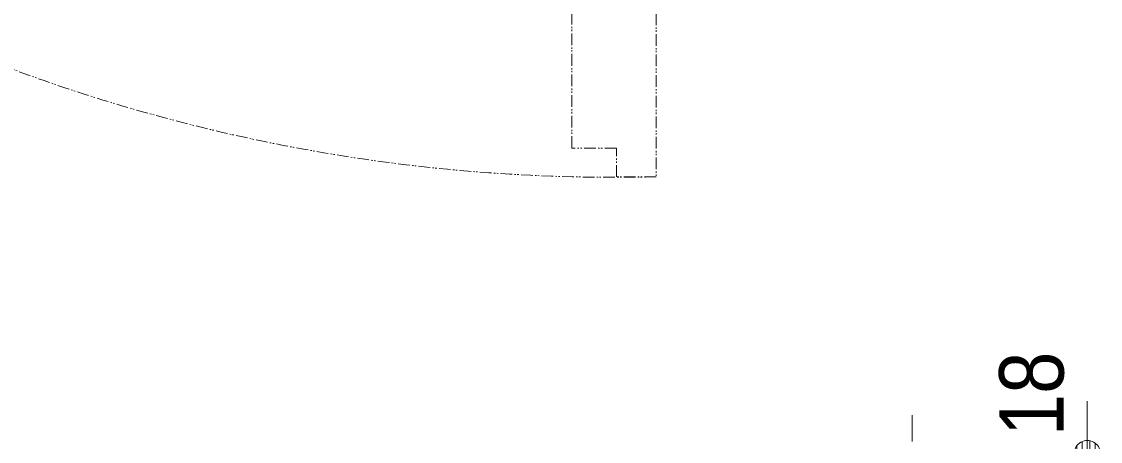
# Model space of a CAD drawing. Units: millimetres, scale not verified. Extents: x -4547 to 4547, y -2284 to 2284.
# Drawn here: x 433.1 to 894.7, y 859.3 to 1038.8 of the extents above; entities that cross this region are included whole.
import ezdxf
from ezdxf.enums import TextEntityAlignment as Align

# ---------------------------------------------------------------- set-up
doc = ezdxf.new("R2010")
doc.units = ezdxf.units.MM
doc.header["$LTSCALE"] = 20
doc.linetypes.add('DOUBLE_CHAIN1', pattern=[8.8, 5, -1, 0.6, -0.6, 0.6, -1])
for name, color, linetype, lineweight in [('0-0_3一般', 7, 'Continuous', 9), ('0-1_2寸法-2', 7, 'Continuous', 9), ('0-2_0', 7, 'Continuous', 9)]:
    doc.layers.add(name, color=color, linetype=linetype, lineweight=lineweight)
doc.styles.add('ＭＳ Ｐゴシック', font='')
doc.styles.get('ＭＳ Ｐゴシック').set_extended_font_data('MS PGothic')

# ---------------------------------------------------------------- blocks, each defined once
blk = doc.blocks.new('グループ-29')
at = {"layer": '0-0_3一般', "linetype": 'DOUBLE_CHAIN1'}
blk.add_lwpolyline([(40904.5, 23484.8), (40904.5, 19448), (40564.5, 19448), (40564.5, 19694), (40184.5, 19694), (40184.5, 23210.9)], dxfattribs=at)
blk.add_arc((40544.5, 34244), 14800.4, 227.40077, 271.39378, dxfattribs=at)
blk = doc.blocks.new('グループ-56')
at = {"layer": '0-0_3一般'}
blk.add_blockref('グループ-29', (0, 0), dxfattribs=at)
blk = doc.blocks.new('グループ-60')
at = {"layer": '0-0_3一般'}
blk.add_blockref('グループ-56', (0, 0), dxfattribs=at)
blk = doc.blocks.new('_Dot')
at = {"layer": '0-2_0'}
for p, q in [((-10, 0), (-20, 0)), ((9.78, 2), (-9.78, 2)), ((7.99, 6), (-7.99, 6)), ((9.16, -3.98), (-9.16, -3.98)), ((6, -7.98), (-6, -7.98))]:
    blk.add_line(p, q, dxfattribs=at)
for points in [[(10, 0), (9.92, 1.25), (9.69, 2.49), (9.3, 3.68), (8.76, 4.82), (8.09, 5.88), (7.29, 6.85), (6.37, 7.71), (5.36, 8.44), (4.26, 9.05), (3.09, 9.51), (1.87, 9.82), (0.63, 9.98), (-0.63, 9.98), (-1.87, 9.82), (-3.09, 9.51), (-4.26, 9.05), (-5.36, 8.44), (-6.37, 7.71), (-7.29, 6.85), (-8.09, 5.88), (-8.76, 4.82), (-9.3, 3.68), (-9.69, 2.49), (-9.92, 1.25), (-10, 0), (0, 0)], [(-10, 0), (-9.92, -1.25), (-9.69, -2.49), (-9.3, -3.68), (-8.76, -4.82), (-8.09, -5.88), (-7.29, -6.85), (-6.37, -7.71), (-5.36, -8.44), (-4.26, -9.05), (-3.09, -9.51), (-1.87, -9.82), (-0.63, -9.98), (0.63, -9.98), (1.87, -9.82), (3.09, -9.51), (4.26, -9.05), (5.36, -8.44), (6.37, -7.71), (7.29, -6.85), (8.09, -5.88), (8.76, -4.82), (9.3, -3.68), (9.69, -2.49), (9.92, -1.25), (10, 0), (0, 0)]]:
    blk.add_lwpolyline(points, close=True, dxfattribs=at)

msp = doc.modelspace()

# ---------------------------------------------------------------- linework, layer by layer
at = {"layer": '0-1_2寸法-2'}
for p, q in [((889.1, 865.26), (889.1, 876.51)), ((814.1, 859.26), (814.1, 870.51))]:
    msp.add_line(p, q, dxfattribs=at)

# ---------------------------------------------------------------- block references
at = {"layer": '0-0_3一般', "xscale": 0.05, "yscale": 0.05}
msp.add_blockref('グループ-60', (-1340.62, 0), dxfattribs=at)
at = {"layer": '0-1_2寸法-2', "xscale": 0.5627563, "yscale": 0.5627563, "rotation": 270}
msp.add_blockref('_Dot', (889.1, 854), dxfattribs=at)

# ---------------------------------------------------------------- texts
at = {"layer": '0-1_2寸法-2', "style": 'ＭＳ Ｐゴシック', "width": 0.9}
msp.add_text('18', height=27.57, rotation=90, dxfattribs=at).set_placement((887.24, 861.54), align=Align.BOTTOM_LEFT)

doc.saveas('drawing.dxf')
